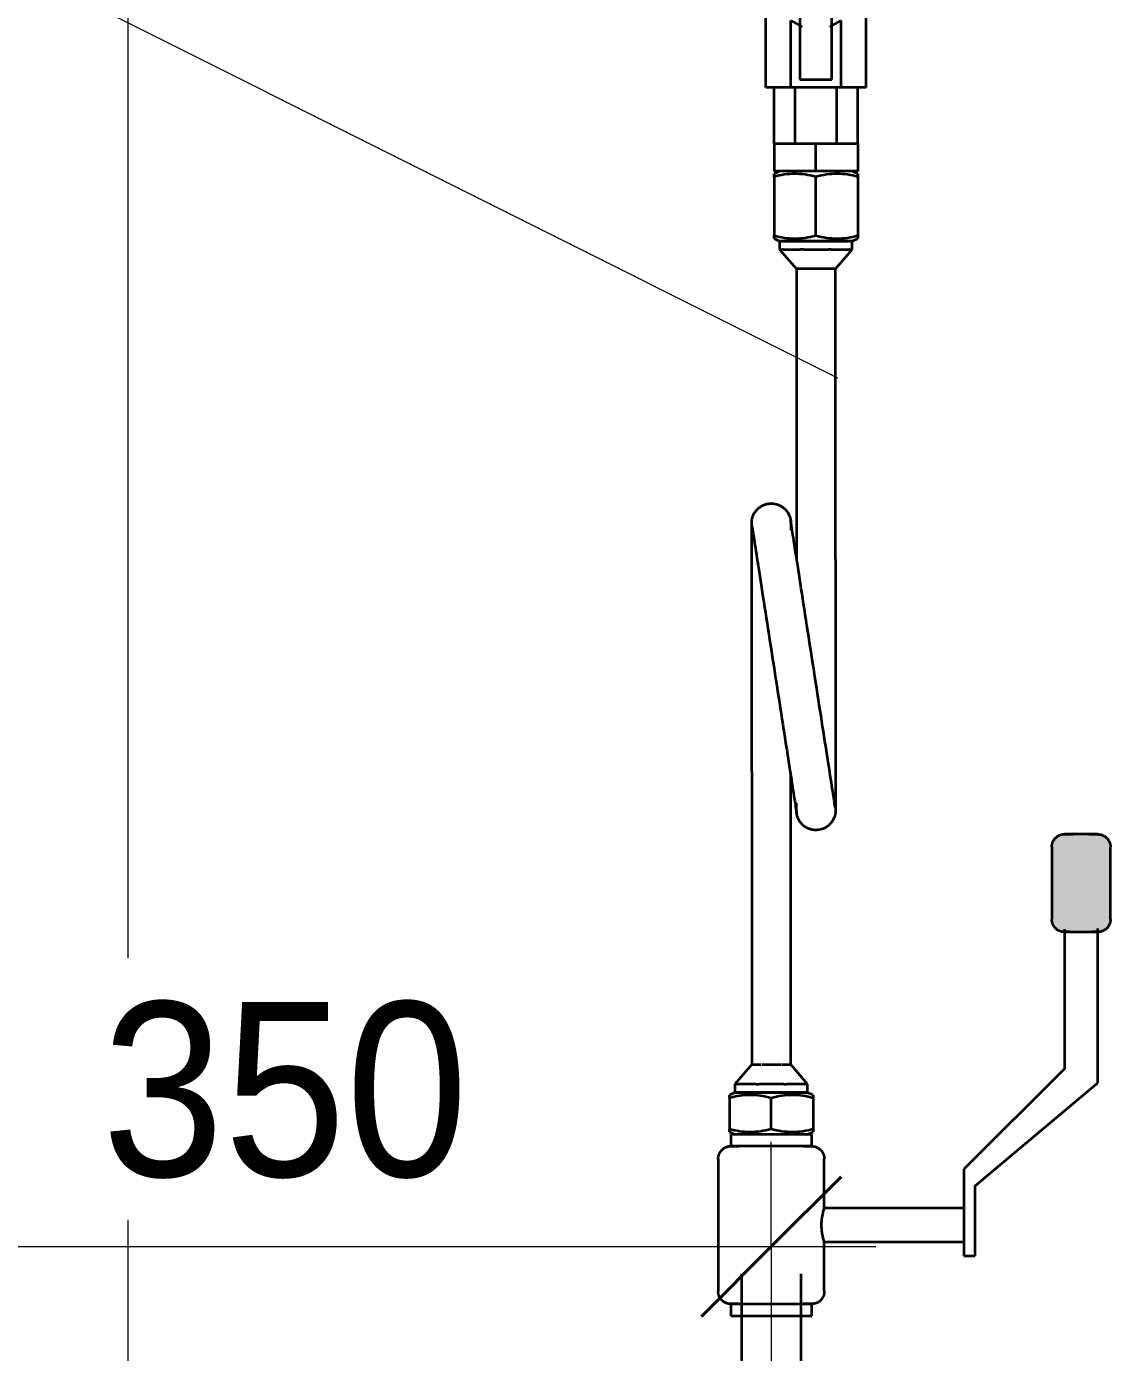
# Model space of a CAD drawing. Header units: millimetres. Extents: x -11989 to -4071, y -1478 to 4600.
# Drawn here: x -8205.7 to -7817.5, y 1946.9 to 2421.9 of the extents above; entities that cross this region are included whole.
import ezdxf

# ---------------------------------------------------------------- set-up
doc = ezdxf.new("R2010")
doc.units = ezdxf.units.MM
for name, color, linetype, lineweight in [('A-ANNO-DIMS', 7, 'Continuous', 9), ('A-ANNO-DIMS-25', 7, 'Continuous', 9), ('A-ANNO-SYMB', 7, 'Continuous', 9), ('P-PIPE', 7, 'Continuous', 35), ('P-PIPE-IDEN', 7, 'Continuous', 20)]:
    doc.layers.add(name, color=color, linetype=linetype, lineweight=lineweight)
doc.styles.add('Arial_I_1', font='arial.ttf', dxfattribs={"width": 0.9, "height": 62.5})
doc.dimstyles.new('2_5mm_GOST_Type_AU_BF0_9_K_Диагональ__2_мм', dxfattribs={"dimscale": 304.8, "dimtxt": 63.766212, "dimasz": 0.164042, "dimexe": 0.123031, "dimexo": 0.123031, "dimgap": 0.024606, "dimtad": 1, "dimdec": 0, "dimzin": 0, "dimdsep": 46, "dimtxsty": 'Arial_I_1', "dimblk1": 'OBLIQUE', "dimblk2": 'OBLIQUE', "dimsah": 1, "dimcen": 0.09, "dimdle": 0.123031, "dimazin": 2, "dimtfac": 1, "dimtdec": 4, "dimtix": 1, "dimtmove": 0, "dimatfit": 3, "dimfxl": 1, "dimtvp": 1, "dimtfill": 1, "dimtolj": 1, "dimtzin": 0, "dimarcsym": 2})

# ---------------------------------------------------------------- blocks, each defined once
blk = doc.blocks.new('Закладная прямая СГК _с перкинсом_ - Закладная прямая СГК _с перкинсом_-V24-Разрез 4')
at = {"layer": 'P-PIPE', "true_color": 0xff8000}
for points in [[(-7838.48, 2128), (-7817.48, 2128), (-7818.96, 2131.25), (-7821.98, 2132.5), (-7833.98, 2132.5), (-7837.17, 2131.18), (-7837.46, 2130.46)], [(-7817.48, 2102), (-7817.48, 2128), (-7838.48, 2128), (-7838.48, 2102), (-7818.89, 2102)], [(-7833.98, 2097.5), (-7833.98, 2098.52), (-7832.66, 2097.99), (-7830.48, 2097.62), (-7825.29, 2097.73), (-7821.98, 2098.16), (-7821.98, 2097.5), (-7818.8, 2098.82), (-7817.48, 2102), (-7838.48, 2102), (-7837.17, 2098.82)]]:
    blk.add_hatch(color=30, dxfattribs=at).paths.add_polyline_path(points)
at = {"layer": 'P-PIPE'}
for p, q in [((-7940.98, 2400), (-7940.98, 2468)), ((-7904.98, 2400), (-7904.98, 2468)), ((-7928.72, 2464.6), (-7928.72, 2402.92)), ((-7917.25, 2402.92), (-7917.25, 2464.6)), ((-7931.98, 2400), (-7931.98, 2424.05)), ((-7931.98, 2424.05), (-7927.95, 2421.72)), ((-7918.02, 2421.72), (-7913.98, 2424.05)), ((-7913.98, 2400), (-7913.98, 2424.05)), ((-7931.98, 2400), (-7940.98, 2400)), ((-7937.98, 2380), (-7937.98, 2400)), ((-7913.98, 2400), (-7931.98, 2400)), ((-7930.48, 2380), (-7930.48, 2400)), ((-7928.72, 2402.92), (-7922.98, 2402.92)), ((-7922.98, 2402.92), (-7917.25, 2402.92)), ((-7915.48, 2380), (-7915.48, 2400)), ((-7904.98, 2400), (-7913.98, 2400)), ((-7907.98, 2380), (-7907.98, 2400)), ((-7937.98, 2380), (-7922.98, 2380)), ((-7937.98, 2380), (-7937.98, 2370)), ((-7922.98, 2380), (-7907.98, 2380)), ((-7922.98, 2370), (-7922.98, 2380)), ((-7907.98, 2380), (-7907.98, 2370)), ((-7922.98, 2370), (-7937.98, 2370)), ((-7907.98, 2370), (-7922.98, 2370)), ((-7838.48, 2128), (-7838.48, 2102)), ((-7817.48, 2102), (-7817.48, 2128)), ((-7833.98, 2098.52), (-7833.98, 2048.5)), ((-7821.98, 2043.42), (-7821.98, 2098.69)), ((-7833.98, 2048.5), (-7869.98, 2012.5)), ((-7865.98, 2006.5), (-7821.98, 2043.42)), ((-7953.48, 2025), (-7953.48, 2020.75)), ((-7924.48, 2025), (-7953.48, 2025)), ((-7924.48, 2020.75), (-7924.48, 2025)), ((-7924.48, 2020.75), (-7953.48, 2020.75)), ((-7957.98, 2016.25), (-7957.98, 1968.75)), ((-7919.98, 1998.5), (-7919.98, 2016.25)), ((-7869.98, 2012.5), (-7869.98, 1981.5)), ((-7865.98, 1981.5), (-7865.98, 2006.5)), ((-7869.98, 1998.5), (-7919.98, 1998.5)), ((-7919.98, 1968.75), (-7919.98, 1986.5)), ((-7919.98, 1986.5), (-7869.98, 1986.5)), ((-7869.98, 1981.5), (-7865.98, 1981.5)), ((-7949.63, 1975), (-7949.63, 1875)), ((-7928.33, 1875), (-7928.33, 1975)), ((-7953.48, 1964.25), (-7953.48, 1960)), ((-7953.48, 1964.25), (-7924.48, 1964.25)), ((-7924.48, 1960), (-7924.48, 1964.25)), ((-7953.48, 1960), (-7924.48, 1960))]:
    blk.add_line(p, q, dxfattribs=at)
at = {"layer": 'P-PIPE', "flags": 128}
for points in [[(-7838.48, 2128), (-7838.48, 2128.18), (-7838.47, 2128.36), (-7838.45, 2128.54), (-7838.43, 2128.72), (-7838.39, 2128.89), (-7838.35, 2129.07), (-7838.31, 2129.24), (-7838.26, 2129.42), (-7838.2, 2129.59), (-7838.13, 2129.75), (-7838.06, 2129.92), (-7837.98, 2130.08), (-7837.89, 2130.24), (-7837.8, 2130.39), (-7837.7, 2130.54), (-7837.59, 2130.69), (-7837.48, 2130.83), (-7837.37, 2130.97), (-7837.25, 2131.1), (-7837.12, 2131.23), (-7836.99, 2131.35), (-7836.85, 2131.47), (-7836.71, 2131.58), (-7836.56, 2131.69), (-7836.42, 2131.79), (-7836.26, 2131.88), (-7836.1, 2131.97), (-7835.94, 2132.05), (-7835.78, 2132.13), (-7835.61, 2132.19), (-7835.45, 2132.26), (-7835.27, 2132.31), (-7835.1, 2132.36), (-7834.93, 2132.4), (-7834.75, 2132.43), (-7834.57, 2132.46), (-7834.39, 2132.48), (-7834.21, 2132.49), (-7834.03, 2132.5), (-7833.98, 2132.5)], [(-7833.98, 2132.5), (-7833.98, 2132.5), (-7833.96, 2132.5), (-7833.94, 2132.5), (-7833.91, 2132.5), (-7833.86, 2132.5), (-7833.81, 2132.5), (-7833.75, 2132.5), (-7833.68, 2132.5), (-7833.6, 2132.5), (-7833.51, 2132.5), (-7833.41, 2132.5), (-7833.31, 2132.5), (-7833.19, 2132.5), (-7833.07, 2132.5), (-7832.94, 2132.5), (-7832.8, 2132.5), (-7832.65, 2132.5), (-7832.49, 2132.5), (-7832.33, 2132.5), (-7832.16, 2132.5), (-7831.99, 2132.5), (-7831.81, 2132.5), (-7831.62, 2132.5), (-7831.42, 2132.5), (-7831.23, 2132.5), (-7831.02, 2132.5), (-7830.81, 2132.5), (-7830.6, 2132.5)], [(-7821.98, 2132.5), (-7821.99, 2132.5), (-7822, 2132.5), (-7822.03, 2132.5), (-7822.06, 2132.5), (-7822.1, 2132.5), (-7822.16, 2132.5), (-7822.22, 2132.5), (-7822.29, 2132.5), (-7822.37, 2132.5), (-7822.46, 2132.5), (-7822.56, 2132.5), (-7822.66, 2132.5), (-7822.78, 2132.5), (-7822.9, 2132.5), (-7823.03, 2132.5), (-7823.17, 2132.5), (-7823.32, 2132.5), (-7823.47, 2132.5), (-7823.63, 2132.5), (-7823.8, 2132.5), (-7823.98, 2132.5), (-7824.16, 2132.5), (-7824.35, 2132.5), (-7824.54, 2132.5), (-7824.74, 2132.5), (-7824.95, 2132.5), (-7825.16, 2132.5), (-7825.37, 2132.5), (-7825.59, 2132.5), (-7825.81, 2132.5), (-7826.04, 2132.5), (-7826.26, 2132.5), (-7826.49, 2132.5), (-7826.73, 2132.5), (-7826.96, 2132.5), (-7827.2, 2132.5), (-7827.44, 2132.5), (-7827.68, 2132.5), (-7827.92, 2132.5), (-7828.16, 2132.5), (-7828.4, 2132.5), (-7828.64, 2132.5), (-7828.88, 2132.5), (-7829.11, 2132.5), (-7829.35, 2132.5), (-7829.58, 2132.5), (-7829.81, 2132.5), (-7830.04, 2132.5), (-7830.26, 2132.5), (-7830.48, 2132.5), (-7830.7, 2132.5), (-7830.91, 2132.5), (-7831.12, 2132.5), (-7831.32, 2132.5), (-7831.51, 2132.5), (-7831.71, 2132.5), (-7831.89, 2132.5), (-7832.07, 2132.5), (-7832.24, 2132.5), (-7832.41, 2132.5), (-7832.57, 2132.5), (-7832.72, 2132.5), (-7832.86, 2132.5), (-7833, 2132.5), (-7833.13, 2132.5), (-7833.24, 2132.5), (-7833.36, 2132.5), (-7833.46, 2132.5), (-7833.55, 2132.5), (-7833.64, 2132.5), (-7833.71, 2132.5), (-7833.78, 2132.5), (-7833.84, 2132.5), (-7833.89, 2132.5), (-7833.92, 2132.5), (-7833.95, 2132.5), (-7833.97, 2132.5), (-7833.98, 2132.5), (-7833.98, 2132.5)], [(-7825.27, 2132.5), (-7825.06, 2132.5), (-7824.85, 2132.5), (-7824.65, 2132.5), (-7824.45, 2132.5), (-7824.26, 2132.5), (-7824.08, 2132.5), (-7823.9, 2132.5), (-7823.73, 2132.5), (-7823.56, 2132.5), (-7823.4, 2132.5), (-7823.25, 2132.5), (-7823.11, 2132.5), (-7822.97, 2132.5), (-7822.84, 2132.5), (-7822.72, 2132.5), (-7822.61, 2132.5), (-7822.51, 2132.5), (-7822.42, 2132.5), (-7822.33, 2132.5), (-7822.25, 2132.5), (-7822.19, 2132.5), (-7822.13, 2132.5), (-7822.08, 2132.5), (-7822.04, 2132.5), (-7822.01, 2132.5), (-7822, 2132.5), (-7821.99, 2132.5), (-7821.98, 2132.5)], [(-7821.98, 2132.5), (-7821.8, 2132.5), (-7821.62, 2132.49), (-7821.45, 2132.47), (-7821.27, 2132.44), (-7821.09, 2132.41), (-7820.91, 2132.37), (-7820.74, 2132.32), (-7820.57, 2132.27), (-7820.4, 2132.21), (-7820.23, 2132.14), (-7820.07, 2132.07), (-7819.91, 2131.99), (-7819.75, 2131.91), (-7819.59, 2131.81), (-7819.44, 2131.71), (-7819.3, 2131.61), (-7819.15, 2131.5), (-7819.02, 2131.38), (-7818.88, 2131.26), (-7818.76, 2131.14), (-7818.63, 2131), (-7818.52, 2130.87), (-7818.4, 2130.73), (-7818.3, 2130.58), (-7818.2, 2130.43), (-7818.1, 2130.28), (-7818.02, 2130.12), (-7817.93, 2129.96), (-7817.86, 2129.8), (-7817.79, 2129.63), (-7817.73, 2129.46), (-7817.67, 2129.29), (-7817.62, 2129.12), (-7817.58, 2128.94), (-7817.55, 2128.76), (-7817.52, 2128.59), (-7817.5, 2128.41), (-7817.49, 2128.23), (-7817.48, 2128.05), (-7817.48, 2128)], [(-7833.98, 2097.5), (-7834.16, 2097.5), (-7834.34, 2097.51), (-7834.52, 2097.53), (-7834.7, 2097.56), (-7834.88, 2097.59), (-7835.05, 2097.63), (-7835.23, 2097.68), (-7835.4, 2097.73), (-7835.57, 2097.79), (-7835.74, 2097.86), (-7835.9, 2097.93), (-7836.06, 2098.01), (-7836.22, 2098.09), (-7836.37, 2098.19), (-7836.52, 2098.29), (-7836.67, 2098.39), (-7836.81, 2098.5), (-7836.95, 2098.62), (-7837.08, 2098.74), (-7837.21, 2098.86), (-7837.33, 2099), (-7837.45, 2099.13), (-7837.56, 2099.27), (-7837.67, 2099.42), (-7837.77, 2099.57), (-7837.86, 2099.72), (-7837.95, 2099.88), (-7838.03, 2100.04), (-7838.11, 2100.2), (-7838.18, 2100.37), (-7838.24, 2100.54), (-7838.29, 2100.71), (-7838.34, 2100.88), (-7838.38, 2101.06), (-7838.42, 2101.24), (-7838.45, 2101.41), (-7838.47, 2101.59), (-7838.48, 2101.77), (-7838.48, 2101.95), (-7838.48, 2102)], [(-7817.48, 2102), (-7817.49, 2101.82), (-7817.5, 2101.64), (-7817.52, 2101.46), (-7817.54, 2101.28), (-7817.57, 2101.11), (-7817.61, 2100.93), (-7817.66, 2100.76), (-7817.71, 2100.58), (-7817.77, 2100.41), (-7817.84, 2100.25), (-7817.91, 2100.08), (-7817.99, 2099.92), (-7818.08, 2099.76), (-7818.17, 2099.61), (-7818.27, 2099.46), (-7818.37, 2099.31), (-7818.48, 2099.17), (-7818.6, 2099.03), (-7818.72, 2098.9), (-7818.85, 2098.77), (-7818.98, 2098.65), (-7819.12, 2098.53), (-7819.26, 2098.42), (-7819.4, 2098.31), (-7819.55, 2098.21), (-7819.71, 2098.12), (-7819.86, 2098.03), (-7820.02, 2097.95), (-7820.19, 2097.87), (-7820.35, 2097.81), (-7820.52, 2097.74), (-7820.69, 2097.69), (-7820.87, 2097.64), (-7821.04, 2097.6), (-7821.22, 2097.57), (-7821.4, 2097.54), (-7821.58, 2097.52), (-7821.76, 2097.51), (-7821.94, 2097.5), (-7821.98, 2097.5)], [(-7831.89, 2097.5), (-7832.07, 2097.5), (-7832.24, 2097.5), (-7832.41, 2097.5), (-7832.57, 2097.5), (-7832.72, 2097.5), (-7832.86, 2097.5), (-7833, 2097.5), (-7833.13, 2097.5), (-7833.24, 2097.5), (-7833.36, 2097.5), (-7833.46, 2097.5), (-7833.55, 2097.5), (-7833.64, 2097.5), (-7833.71, 2097.5), (-7833.78, 2097.5), (-7833.84, 2097.5), (-7833.89, 2097.5), (-7833.92, 2097.5), (-7833.95, 2097.5), (-7833.97, 2097.5), (-7833.98, 2097.5)], [(-7833.98, 2097.5), (-7833.96, 2097.5), (-7833.94, 2097.5), (-7833.91, 2097.5), (-7833.86, 2097.5), (-7833.81, 2097.5), (-7833.75, 2097.5), (-7833.68, 2097.5), (-7833.6, 2097.5), (-7833.51, 2097.5), (-7833.41, 2097.5), (-7833.31, 2097.5), (-7833.19, 2097.5), (-7833.07, 2097.5), (-7832.94, 2097.5), (-7832.8, 2097.5), (-7832.65, 2097.5), (-7832.49, 2097.5), (-7832.33, 2097.5), (-7832.16, 2097.5), (-7831.99, 2097.5), (-7831.81, 2097.5), (-7831.62, 2097.5), (-7831.42, 2097.5), (-7831.23, 2097.5), (-7831.02, 2097.5), (-7830.81, 2097.5), (-7830.6, 2097.5), (-7830.38, 2097.5), (-7830.16, 2097.5), (-7829.93, 2097.5), (-7829.7, 2097.5), (-7829.47, 2097.5), (-7829.24, 2097.5), (-7829, 2097.5), (-7828.77, 2097.5), (-7828.53, 2097.5), (-7828.29, 2097.5), (-7828.05, 2097.5), (-7827.81, 2097.5), (-7827.57, 2097.5), (-7827.33, 2097.5), (-7827.09, 2097.5), (-7826.86, 2097.5), (-7826.62, 2097.5), (-7826.39, 2097.5), (-7826.16, 2097.5), (-7825.93, 2097.5), (-7825.71, 2097.5), (-7825.49, 2097.5), (-7825.27, 2097.5), (-7825.06, 2097.5), (-7824.85, 2097.5), (-7824.65, 2097.5), (-7824.45, 2097.5), (-7824.26, 2097.5), (-7824.08, 2097.5), (-7823.9, 2097.5), (-7823.73, 2097.5), (-7823.56, 2097.5), (-7823.4, 2097.5), (-7823.25, 2097.5), (-7823.11, 2097.5), (-7822.97, 2097.5), (-7822.84, 2097.5), (-7822.72, 2097.5), (-7822.61, 2097.5), (-7822.51, 2097.5), (-7822.42, 2097.5), (-7822.33, 2097.5), (-7822.25, 2097.5), (-7822.19, 2097.5), (-7822.13, 2097.5), (-7822.08, 2097.5), (-7822.04, 2097.5), (-7822.01, 2097.5), (-7822, 2097.5), (-7821.99, 2097.5)], [(-7821.99, 2097.5), (-7822, 2097.5), (-7822.03, 2097.5), (-7822.06, 2097.5), (-7822.1, 2097.5), (-7822.16, 2097.5), (-7822.22, 2097.5), (-7822.29, 2097.5), (-7822.37, 2097.5), (-7822.46, 2097.5), (-7822.56, 2097.5), (-7822.66, 2097.5), (-7822.78, 2097.5), (-7822.9, 2097.5), (-7823.03, 2097.5), (-7823.17, 2097.5), (-7823.32, 2097.5), (-7823.47, 2097.5), (-7823.63, 2097.5), (-7823.8, 2097.5), (-7823.98, 2097.5), (-7824.16, 2097.5)], [(-7957.98, 2016.25), (-7957.98, 2016.43), (-7957.97, 2016.61), (-7957.95, 2016.79), (-7957.93, 2016.97), (-7957.89, 2017.14), (-7957.85, 2017.32), (-7957.81, 2017.49), (-7957.76, 2017.67), (-7957.7, 2017.84), (-7957.63, 2018), (-7957.56, 2018.17), (-7957.48, 2018.33), (-7957.39, 2018.49), (-7957.3, 2018.64), (-7957.2, 2018.79), (-7957.09, 2018.94), (-7956.98, 2019.08), (-7956.87, 2019.22), (-7956.75, 2019.35), (-7956.62, 2019.48), (-7956.49, 2019.6), (-7956.35, 2019.72), (-7956.21, 2019.83), (-7956.06, 2019.94), (-7955.92, 2020.04), (-7955.76, 2020.13), (-7955.6, 2020.22), (-7955.44, 2020.3), (-7955.28, 2020.38), (-7955.11, 2020.44), (-7954.95, 2020.51), (-7954.77, 2020.56), (-7954.6, 2020.61), (-7954.43, 2020.65), (-7954.25, 2020.68), (-7954.07, 2020.71), (-7953.89, 2020.73), (-7953.71, 2020.74), (-7953.53, 2020.75), (-7953.48, 2020.75)], [(-7953.48, 2020.75), (-7953.47, 2020.75), (-7953.44, 2020.75), (-7953.38, 2020.75), (-7953.3, 2020.75), (-7953.19, 2020.75), (-7953.07, 2020.75), (-7952.92, 2020.75), (-7952.75, 2020.75), (-7952.55, 2020.75), (-7952.34, 2020.75), (-7952.1, 2020.75), (-7951.85, 2020.75), (-7951.57, 2020.75), (-7951.27, 2020.75), (-7950.95, 2020.75), (-7950.61, 2020.75)], [(-7924.48, 2020.75), (-7924.5, 2020.75), (-7924.53, 2020.75), (-7924.59, 2020.75), (-7924.67, 2020.75), (-7924.77, 2020.75), (-7924.9, 2020.75), (-7925.05, 2020.75), (-7925.22, 2020.75), (-7925.41, 2020.75), (-7925.63, 2020.75), (-7925.86, 2020.75), (-7926.12, 2020.75), (-7926.4, 2020.75), (-7926.7, 2020.75), (-7927.02, 2020.75), (-7927.35, 2020.75), (-7927.71, 2020.75), (-7928.08, 2020.75), (-7928.47, 2020.75), (-7928.88, 2020.75), (-7929.31, 2020.75), (-7929.75, 2020.75), (-7930.2, 2020.75), (-7930.67, 2020.75), (-7931.15, 2020.75), (-7931.64, 2020.75), (-7932.15, 2020.75), (-7932.67, 2020.75), (-7933.19, 2020.75), (-7933.73, 2020.75), (-7934.27, 2020.75), (-7934.83, 2020.75), (-7935.39, 2020.75), (-7935.95, 2020.75), (-7936.52, 2020.75), (-7937.09, 2020.75), (-7937.67, 2020.75), (-7938.25, 2020.75), (-7938.83, 2020.75), (-7939.41, 2020.75), (-7939.99, 2020.75), (-7940.56, 2020.75), (-7941.14, 2020.75), (-7941.71, 2020.75), (-7942.28, 2020.75), (-7942.84, 2020.75), (-7943.4, 2020.75), (-7943.95, 2020.75), (-7944.49, 2020.75), (-7945.02, 2020.75), (-7945.54, 2020.75), (-7946.05, 2020.75), (-7946.55, 2020.75), (-7947.04, 2020.75), (-7947.52, 2020.75), (-7947.98, 2020.75), (-7948.43, 2020.75), (-7948.86, 2020.75), (-7949.28, 2020.75), (-7949.68, 2020.75), (-7950.06, 2020.75), (-7950.42, 2020.75), (-7950.77, 2020.75), (-7951.1, 2020.75), (-7951.41, 2020.75), (-7951.7, 2020.75), (-7951.97, 2020.75), (-7952.21, 2020.75), (-7952.44, 2020.75), (-7952.65, 2020.75), (-7952.83, 2020.75), (-7952.99, 2020.75), (-7953.13, 2020.75), (-7953.25, 2020.75), (-7953.34, 2020.75), (-7953.41, 2020.75), (-7953.46, 2020.75), (-7953.48, 2020.75), (-7953.48, 2020.75)], [(-7927.54, 2020.75), (-7927.2, 2020.75), (-7926.87, 2020.75), (-7926.56, 2020.75), (-7926.27, 2020.75), (-7926, 2020.75), (-7925.75, 2020.75), (-7925.53, 2020.75), (-7925.32, 2020.75), (-7925.14, 2020.75), (-7924.98, 2020.75), (-7924.84, 2020.75), (-7924.72, 2020.75), (-7924.63, 2020.75), (-7924.56, 2020.75), (-7924.51, 2020.75), (-7924.49, 2020.75), (-7924.48, 2020.75)], [(-7924.48, 2020.75), (-7924.3, 2020.75), (-7924.12, 2020.74), (-7923.95, 2020.72), (-7923.77, 2020.69), (-7923.59, 2020.66), (-7923.41, 2020.62), (-7923.24, 2020.57), (-7923.07, 2020.52), (-7922.9, 2020.46), (-7922.73, 2020.39), (-7922.57, 2020.32), (-7922.41, 2020.24), (-7922.25, 2020.16), (-7922.09, 2020.06), (-7921.94, 2019.96), (-7921.8, 2019.86), (-7921.65, 2019.75), (-7921.52, 2019.63), (-7921.38, 2019.51), (-7921.26, 2019.39), (-7921.13, 2019.25), (-7921.02, 2019.12), (-7920.9, 2018.98), (-7920.8, 2018.83), (-7920.7, 2018.68), (-7920.6, 2018.53), (-7920.52, 2018.37), (-7920.43, 2018.21), (-7920.36, 2018.05), (-7920.29, 2017.88), (-7920.23, 2017.71), (-7920.17, 2017.54), (-7920.12, 2017.37), (-7920.08, 2017.19), (-7920.05, 2017.01), (-7920.02, 2016.84), (-7920, 2016.66), (-7919.99, 2016.48), (-7919.98, 2016.3), (-7919.98, 2016.25)], [(-7953.48, 1964.25), (-7953.66, 1964.25), (-7953.84, 1964.26), (-7954.02, 1964.28), (-7954.2, 1964.31), (-7954.38, 1964.34), (-7954.55, 1964.38), (-7954.73, 1964.43), (-7954.9, 1964.48), (-7955.07, 1964.54), (-7955.24, 1964.61), (-7955.4, 1964.68), (-7955.56, 1964.76), (-7955.72, 1964.84), (-7955.87, 1964.94), (-7956.02, 1965.04), (-7956.17, 1965.14), (-7956.31, 1965.25), (-7956.45, 1965.37), (-7956.58, 1965.49), (-7956.71, 1965.61), (-7956.83, 1965.75), (-7956.95, 1965.88), (-7957.06, 1966.02), (-7957.17, 1966.17), (-7957.27, 1966.32), (-7957.36, 1966.47), (-7957.45, 1966.63), (-7957.53, 1966.79), (-7957.61, 1966.95), (-7957.68, 1967.12), (-7957.74, 1967.29), (-7957.79, 1967.46), (-7957.84, 1967.63), (-7957.88, 1967.81), (-7957.92, 1967.99), (-7957.95, 1968.16), (-7957.97, 1968.34), (-7957.98, 1968.52), (-7957.98, 1968.7), (-7957.98, 1968.75)], [(-7919.98, 1968.75), (-7919.99, 1968.57), (-7920, 1968.39), (-7920.02, 1968.21), (-7920.04, 1968.03), (-7920.07, 1967.86), (-7920.11, 1967.68), (-7920.16, 1967.51), (-7920.21, 1967.33), (-7920.27, 1967.16), (-7920.34, 1967), (-7920.41, 1966.83), (-7920.49, 1966.67), (-7920.58, 1966.51), (-7920.67, 1966.36), (-7920.77, 1966.21), (-7920.87, 1966.06), (-7920.98, 1965.92), (-7921.1, 1965.78), (-7921.22, 1965.65), (-7921.35, 1965.52), (-7921.48, 1965.4), (-7921.62, 1965.28), (-7921.76, 1965.17), (-7921.9, 1965.06), (-7922.05, 1964.96), (-7922.21, 1964.87), (-7922.36, 1964.78), (-7922.52, 1964.7), (-7922.69, 1964.62), (-7922.85, 1964.56), (-7923.02, 1964.49), (-7923.19, 1964.44), (-7923.37, 1964.39), (-7923.54, 1964.35), (-7923.72, 1964.32), (-7923.9, 1964.29), (-7924.08, 1964.27), (-7924.26, 1964.26), (-7924.44, 1964.25), (-7924.48, 1964.25)], [(-7950.42, 1964.25), (-7950.77, 1964.25), (-7951.1, 1964.25), (-7951.41, 1964.25), (-7951.7, 1964.25), (-7951.97, 1964.25), (-7952.21, 1964.25), (-7952.44, 1964.25), (-7952.65, 1964.25), (-7952.83, 1964.25), (-7952.99, 1964.25), (-7953.13, 1964.25), (-7953.25, 1964.25), (-7953.34, 1964.25), (-7953.41, 1964.25), (-7953.46, 1964.25), (-7953.48, 1964.25), (-7953.48, 1964.25)], [(-7953.48, 1964.25), (-7953.47, 1964.25), (-7953.44, 1964.25), (-7953.38, 1964.25), (-7953.3, 1964.25), (-7953.19, 1964.25), (-7953.07, 1964.25), (-7952.92, 1964.25), (-7952.75, 1964.25), (-7952.55, 1964.25), (-7952.34, 1964.25), (-7952.1, 1964.25), (-7951.85, 1964.25), (-7951.57, 1964.25), (-7951.27, 1964.25), (-7950.95, 1964.25), (-7950.61, 1964.25), (-7950.26, 1964.25), (-7949.89, 1964.25), (-7949.49, 1964.25), (-7949.09, 1964.25), (-7948.66, 1964.25), (-7948.22, 1964.25), (-7947.77, 1964.25), (-7947.3, 1964.25), (-7946.82, 1964.25), (-7946.32, 1964.25), (-7945.82, 1964.25), (-7945.3, 1964.25), (-7944.77, 1964.25), (-7944.24, 1964.25), (-7943.69, 1964.25), (-7943.14, 1964.25), (-7942.58, 1964.25), (-7942.02, 1964.25), (-7941.45, 1964.25), (-7940.87, 1964.25), (-7940.3, 1964.25), (-7939.72, 1964.25), (-7939.14, 1964.25), (-7938.56, 1964.25), (-7937.98, 1964.25), (-7937.4, 1964.25), (-7936.83, 1964.25), (-7936.26, 1964.25), (-7935.69, 1964.25), (-7935.13, 1964.25), (-7934.57, 1964.25), (-7934.02, 1964.25), (-7933.48, 1964.25), (-7932.95, 1964.25), (-7932.43, 1964.25), (-7931.92, 1964.25), (-7931.41, 1964.25), (-7930.93, 1964.25), (-7930.45, 1964.25), (-7929.99, 1964.25), (-7929.54, 1964.25), (-7929.11, 1964.25), (-7928.69, 1964.25), (-7928.29, 1964.25), (-7927.91, 1964.25), (-7927.54, 1964.25), (-7927.2, 1964.25), (-7926.87, 1964.25), (-7926.56, 1964.25), (-7926.27, 1964.25), (-7926, 1964.25), (-7925.75, 1964.25), (-7925.53, 1964.25), (-7925.32, 1964.25), (-7925.14, 1964.25), (-7924.98, 1964.25), (-7924.84, 1964.25), (-7924.72, 1964.25), (-7924.63, 1964.25), (-7924.56, 1964.25), (-7924.51, 1964.25), (-7924.49, 1964.25), (-7924.48, 1964.25)], [(-7924.48, 1964.25), (-7924.5, 1964.25), (-7924.53, 1964.25), (-7924.59, 1964.25), (-7924.67, 1964.25), (-7924.77, 1964.25), (-7924.9, 1964.25), (-7925.05, 1964.25), (-7925.22, 1964.25), (-7925.41, 1964.25), (-7925.63, 1964.25), (-7925.86, 1964.25), (-7926.12, 1964.25), (-7926.4, 1964.25), (-7926.7, 1964.25), (-7927.02, 1964.25), (-7927.35, 1964.25), (-7927.71, 1964.25)]]:
    blk.add_lwpolyline(points, dxfattribs=at)
at = {"layer": 'P-PIPE'}
blk.add_open_spline([(-7919.98, 1986.5), (-7919.98, 1986.5), (-7920.01, 1986.57), (-7920.09, 1986.83), (-7920.22, 1987.28), (-7920.38, 1987.88), (-7920.55, 1988.62), (-7920.71, 1989.48), (-7920.84, 1990.43), (-7920.94, 1991.53), (-7920.96, 1992.55), (-7920.94, 1993.42), (-7920.88, 1994.27), (-7920.75, 1995.31), (-7920.55, 1996.39), (-7920.34, 1997.29), (-7920.08, 1998.21), (-7919.98, 1998.49), (-7919.98, 1998.5)], degree=3, knots=[0, 0, 0, 0, 0.055556, 0.111111, 0.166667, 0.222222, 0.277778, 0.333333, 0.388889, 0.444444, 0.513889, 0.548611, 0.583333, 0.652778, 0.722222, 0.791667, 0.861111, 1, 1, 1, 1], dxfattribs=at)
blk = doc.blocks.new('РОСМА_ПетлеваяТрубкаПрямая - Прямая из углеродистой стали-V25-Разрез 4')
at = {"layer": 'P-PIPE'}
for p, q in [((-7935.98, 2370), (-7937.98, 2369.07)), ((-7937.98, 2368), (-7937.98, 2347)), ((-7922.98, 2347), (-7922.98, 2368)), ((-7907.98, 2369.07), (-7909.98, 2370)), ((-7907.98, 2368), (-7907.98, 2347)), ((-7937.98, 2345.93), (-7935.98, 2345)), ((-7935.98, 2345), (-7935.98, 2342)), ((-7909.98, 2345), (-7935.98, 2345)), ((-7935.98, 2345), (-7922.98, 2345)), ((-7935.98, 2342), (-7935.09, 2342)), ((-7935.98, 2342), (-7929.98, 2335)), ((-7934.76, 2342), (-7934.99, 2342)), ((-7934.77, 2342), (-7928.47, 2342)), ((-7927.42, 2342), (-7928.48, 2342)), ((-7927.44, 2342), (-7918.53, 2342)), ((-7922.98, 2345), (-7909.98, 2345)), ((-7917.48, 2342), (-7918.54, 2342)), ((-7917.5, 2342), (-7911.2, 2342)), ((-7915.98, 2335), (-7909.98, 2342)), ((-7910.97, 2342), (-7911.2, 2342)), ((-7910.87, 2342), (-7909.98, 2342)), ((-7909.98, 2345), (-7907.98, 2345.93)), ((-7909.98, 2342), (-7909.98, 2345)), ((-7929.98, 2335), (-7929.98, 2268.3)), ((-7922.98, 2335), (-7929.98, 2335)), ((-7915.98, 2335), (-7922.98, 2335)), ((-7915.98, 2268.3), (-7915.98, 2335)), ((-7945.98, 2113.52), (-7945.98, 2050)), ((-7931.98, 2050), (-7931.98, 2113.52)), ((-7945.98, 2050), (-7951.98, 2043)), ((-7945.98, 2050), (-7942.55, 2050)), ((-7942.2, 2050), (-7936.86, 2050)), ((-7936.86, 2050), (-7935.47, 2050)), ((-7935.21, 2050), (-7931.98, 2050)), ((-7925.98, 2043), (-7931.98, 2050)), ((-7951.98, 2043), (-7951.98, 2040)), ((-7951.09, 2043), (-7951.98, 2043)), ((-7950.99, 2043), (-7950.76, 2043)), ((-7944.47, 2043), (-7950.77, 2043)), ((-7944.48, 2043), (-7943.42, 2043)), ((-7934.53, 2043), (-7943.44, 2043)), ((-7934.54, 2043), (-7933.48, 2043)), ((-7927.2, 2043), (-7933.5, 2043)), ((-7927.2, 2043), (-7926.97, 2043)), ((-7925.98, 2043), (-7926.87, 2043)), ((-7925.98, 2040), (-7925.98, 2043)), ((-7951.98, 2040), (-7953.98, 2039.07)), ((-7953.98, 2038), (-7953.98, 2027)), ((-7951.98, 2040), (-7925.98, 2040)), ((-7938.98, 2040), (-7951.98, 2040)), ((-7925.98, 2040), (-7938.98, 2040)), ((-7938.98, 2027), (-7938.98, 2038)), ((-7923.98, 2039.07), (-7925.98, 2040)), ((-7923.98, 2038), (-7923.98, 2027)), ((-7953.98, 2025.93), (-7951.98, 2025)), ((-7925.98, 2025), (-7923.98, 2025.93))]:
    blk.add_line(p, q, dxfattribs=at)
at = {"layer": 'P-PIPE', "flags": 128}
for points in [[(-7929.98, 2268.3), (-7929.98, 2266.3), (-7929.98, 2264.31), (-7929.98, 2262.32), (-7929.98, 2260.34), (-7929.98, 2258.37), (-7929.98, 2256.42), (-7929.98, 2254.48), (-7929.98, 2252.57), (-7929.98, 2250.69), (-7929.98, 2248.83), (-7929.98, 2247.01), (-7929.98, 2245.21), (-7929.98, 2243.46), (-7929.98, 2241.74), (-7929.98, 2240.07), (-7929.98, 2238.44), (-7929.98, 2236.86), (-7929.98, 2235.33), (-7929.98, 2233.86), (-7929.98, 2232.43), (-7929.98, 2231.33)], [(-7915.98, 2230.96), (-7915.98, 2232.32), (-7915.98, 2233.74), (-7915.98, 2235.21), (-7915.98, 2236.74), (-7915.98, 2238.31), (-7915.98, 2239.94), (-7915.98, 2241.6), (-7915.98, 2243.32), (-7915.98, 2245.07), (-7915.98, 2246.86), (-7915.98, 2248.68), (-7915.98, 2250.54), (-7915.98, 2252.42), (-7915.98, 2254.33), (-7915.98, 2256.26), (-7915.98, 2258.21), (-7915.98, 2260.18), (-7915.98, 2262.15), (-7915.98, 2264.14), (-7915.98, 2266.14), (-7915.98, 2268.14), (-7915.98, 2268.3)], [(-7945.98, 2244), (-7945.98, 2244.28), (-7945.96, 2244.56), (-7945.93, 2244.84), (-7945.89, 2245.12), (-7945.84, 2245.39), (-7945.78, 2245.66), (-7945.71, 2245.93), (-7945.63, 2246.2), (-7945.54, 2246.47), (-7945.43, 2246.73), (-7945.32, 2246.98), (-7945.19, 2247.23), (-7945.06, 2247.48), (-7944.91, 2247.72), (-7944.76, 2247.95), (-7944.6, 2248.18), (-7944.43, 2248.4), (-7944.25, 2248.62), (-7944.06, 2248.82), (-7943.86, 2249.02), (-7943.66, 2249.21), (-7943.44, 2249.4), (-7943.22, 2249.57), (-7943, 2249.73), (-7942.77, 2249.89), (-7942.53, 2250.04), (-7942.28, 2250.17), (-7942.03, 2250.3), (-7941.78, 2250.42), (-7941.52, 2250.52), (-7941.26, 2250.62), (-7941.11, 2250.67)], [(-7941.11, 2250.67), (-7940.84, 2250.75), (-7940.57, 2250.82), (-7940.29, 2250.88), (-7940.02, 2250.92), (-7939.74, 2250.96), (-7939.46, 2250.98), (-7939.18, 2251), (-7938.9, 2251), (-7938.62, 2250.99), (-7938.34, 2250.97), (-7938.06, 2250.94), (-7937.79, 2250.9), (-7937.51, 2250.84), (-7937.24, 2250.78), (-7936.97, 2250.7), (-7936.7, 2250.62), (-7936.44, 2250.52), (-7936.18, 2250.41), (-7935.93, 2250.3), (-7935.68, 2250.17), (-7935.43, 2250.03), (-7935.2, 2249.89), (-7934.96, 2249.73), (-7934.74, 2249.57), (-7934.52, 2249.39), (-7934.31, 2249.21), (-7934.1, 2249.02), (-7933.91, 2248.82), (-7933.72, 2248.61), (-7933.54, 2248.4), (-7933.37, 2248.17), (-7933.2, 2247.95), (-7933.05, 2247.71), (-7932.91, 2247.47), (-7932.77, 2247.23), (-7932.65, 2246.98), (-7932.53, 2246.72), (-7932.43, 2246.46), (-7932.34, 2246.2), (-7932.25, 2245.93), (-7932.18, 2245.66), (-7932.12, 2245.38), (-7932.07, 2245.11), (-7932.03, 2244.83), (-7932.01, 2244.55), (-7931.99, 2244.27), (-7931.98, 2244)], [(-7945.98, 2155.09), (-7945.98, 2156.54), (-7945.98, 2158.04), (-7945.98, 2159.6), (-7945.98, 2161.21), (-7945.98, 2162.87), (-7945.98, 2164.58), (-7945.98, 2166.33), (-7945.98, 2168.13), (-7945.98, 2169.96), (-7945.98, 2171.83), (-7945.98, 2173.73), (-7945.98, 2175.66), (-7945.98, 2177.62), (-7945.98, 2179.61), (-7945.98, 2181.61), (-7945.98, 2183.63), (-7945.98, 2185.67), (-7945.98, 2187.72), (-7945.98, 2189.77), (-7945.98, 2191.83), (-7945.98, 2193.89), (-7945.98, 2195.95), (-7945.98, 2198), (-7945.98, 2200.04), (-7945.98, 2202.07), (-7945.98, 2204.09), (-7945.98, 2206.09), (-7945.98, 2208.06), (-7945.98, 2210.01), (-7945.98, 2211.94), (-7945.98, 2213.83), (-7945.98, 2215.69), (-7945.98, 2217.51), (-7945.98, 2219.29), (-7945.98, 2221.02), (-7945.98, 2222.72), (-7945.98, 2224.36), (-7945.98, 2225.95), (-7945.98, 2227.49), (-7945.98, 2228.97), (-7945.98, 2230.4), (-7945.98, 2231.76), (-7945.98, 2233.06), (-7945.98, 2234.3), (-7945.98, 2235.47), (-7945.98, 2236.57), (-7945.98, 2237.6), (-7945.98, 2238.56), (-7945.98, 2239.44), (-7945.98, 2240.25), (-7945.98, 2240.99), (-7945.98, 2241.64), (-7945.98, 2242.22), (-7945.98, 2242.72), (-7945.98, 2243.13), (-7945.98, 2243.47), (-7945.98, 2243.72), (-7945.98, 2243.9), (-7945.98, 2243.99), (-7945.98, 2244)], [(-7945.9, 2242.93), (-7945.89, 2242.88), (-7945.88, 2242.76), (-7945.84, 2242.56), (-7945.8, 2242.27), (-7945.74, 2241.9), (-7945.67, 2241.45), (-7945.59, 2240.92), (-7945.49, 2240.31), (-7945.39, 2239.62), (-7945.27, 2238.86), (-7945.14, 2238.02), (-7945, 2237.11), (-7944.84, 2236.12), (-7944.68, 2235.06), (-7944.5, 2233.93), (-7944.32, 2232.73), (-7944.12, 2231.47), (-7943.92, 2230.14), (-7943.7, 2228.75), (-7943.47, 2227.31), (-7943.24, 2225.8), (-7943, 2224.24), (-7942.75, 2222.63), (-7942.49, 2220.96), (-7942.22, 2219.25), (-7941.95, 2217.5), (-7941.67, 2215.7), (-7941.39, 2213.86), (-7941.1, 2211.99), (-7940.8, 2210.09), (-7940.5, 2208.15), (-7940.19, 2206.19), (-7939.89, 2204.21), (-7939.57, 2202.2), (-7939.26, 2200.18), (-7938.94, 2198.14), (-7938.63, 2196.1), (-7938.31, 2194.04), (-7937.99, 2191.98), (-7937.67, 2189.92), (-7937.35, 2187.86), (-7937.03, 2185.81), (-7936.71, 2183.77), (-7936.4, 2181.74), (-7936.08, 2179.72), (-7935.77, 2177.73), (-7935.47, 2175.75), (-7935.16, 2173.8), (-7934.87, 2171.88), (-7934.57, 2169.99), (-7934.28, 2168.14), (-7934, 2166.32), (-7933.72, 2164.54), (-7933.46, 2162.81), (-7933.19, 2161.12), (-7932.94, 2159.48), (-7932.69, 2157.89), (-7932.45, 2156.35), (-7932.22, 2154.87), (-7932, 2153.45), (-7931.79, 2152.09), (-7931.59, 2150.79), (-7931.4, 2149.56), (-7931.22, 2148.39), (-7931.05, 2147.3), (-7930.89, 2146.27), (-7930.74, 2145.32), (-7930.6, 2144.43), (-7930.48, 2143.63), (-7930.36, 2142.9), (-7930.26, 2142.25), (-7930.17, 2141.68), (-7930.1, 2141.18), (-7930.03, 2140.77), (-7929.98, 2140.44), (-7929.94, 2140.19), (-7929.92, 2140.02), (-7929.9, 2139.94), (-7929.9, 2139.93)], [(-7916.12, 2142.44), (-7916.17, 2142.73), (-7916.23, 2143.1), (-7916.3, 2143.55), (-7916.38, 2144.08), (-7916.47, 2144.69), (-7916.58, 2145.38), (-7916.7, 2146.14), (-7916.83, 2146.98), (-7916.97, 2147.89), (-7917.12, 2148.88), (-7917.29, 2149.94), (-7917.46, 2151.07), (-7917.65, 2152.27), (-7917.85, 2153.53), (-7918.05, 2154.86), (-7918.27, 2156.25), (-7918.49, 2157.69), (-7918.73, 2159.2), (-7918.97, 2160.76), (-7919.22, 2162.37), (-7919.48, 2164.04), (-7919.74, 2165.75), (-7920.02, 2167.5), (-7920.3, 2169.3), (-7920.58, 2171.14), (-7920.87, 2173.01), (-7921.17, 2174.91), (-7921.47, 2176.85), (-7921.77, 2178.81), (-7922.08, 2180.79), (-7922.39, 2182.8), (-7922.71, 2184.82), (-7923.02, 2186.86), (-7923.34, 2188.9), (-7923.66, 2190.96), (-7923.98, 2193.02), (-7924.3, 2195.08), (-7924.62, 2197.14), (-7924.94, 2199.19), (-7925.26, 2201.23), (-7925.57, 2203.26), (-7925.88, 2205.28), (-7926.19, 2207.27), (-7926.5, 2209.25), (-7926.8, 2211.2), (-7927.1, 2213.12), (-7927.4, 2215.01), (-7927.68, 2216.86), (-7927.97, 2218.68), (-7928.24, 2220.46), (-7928.51, 2222.19), (-7928.77, 2223.88), (-7929.03, 2225.52), (-7929.28, 2227.11), (-7929.52, 2228.65), (-7929.75, 2230.13), (-7929.97, 2231.55), (-7930.18, 2232.91), (-7930.38, 2234.21), (-7930.57, 2235.44), (-7930.75, 2236.61), (-7930.92, 2237.7), (-7931.08, 2238.73), (-7931.23, 2239.68), (-7931.37, 2240.57), (-7931.49, 2241.37), (-7931.6, 2242.1), (-7931.71, 2242.75), (-7931.79, 2243.32), (-7931.87, 2243.82), (-7931.94, 2244.23), (-7931.99, 2244.56), (-7932.03, 2244.81), (-7932.05, 2244.98), (-7932.06, 2245.06), (-7932.07, 2245.07)], [(-7931.98, 2244), (-7931.98, 2243.96), (-7931.98, 2243.84), (-7931.98, 2243.63), (-7931.98, 2243.34), (-7931.98, 2242.97), (-7931.98, 2242.52), (-7931.98, 2241.99), (-7931.98, 2241.39)], [(-7915.98, 2230.96), (-7915.98, 2229.56), (-7915.98, 2228.1), (-7915.98, 2226.58), (-7915.98, 2225.01), (-7915.98, 2223.39), (-7915.98, 2221.72), (-7915.98, 2220), (-7915.98, 2218.24), (-7915.98, 2216.43), (-7915.98, 2214.59), (-7915.98, 2212.71), (-7915.98, 2210.8), (-7915.98, 2208.86), (-7915.98, 2206.89), (-7915.98, 2204.91), (-7915.98, 2202.9), (-7915.98, 2200.87), (-7915.98, 2198.83), (-7915.98, 2196.78), (-7915.98, 2194.73), (-7915.98, 2192.67), (-7915.98, 2190.61), (-7915.98, 2188.55), (-7915.98, 2186.5), (-7915.98, 2184.46), (-7915.98, 2182.43), (-7915.98, 2180.42), (-7915.98, 2178.43), (-7915.98, 2176.46), (-7915.98, 2174.52), (-7915.98, 2172.6), (-7915.98, 2170.72), (-7915.98, 2168.87), (-7915.98, 2167.06), (-7915.98, 2165.29), (-7915.98, 2163.56), (-7915.98, 2161.88), (-7915.98, 2160.25), (-7915.98, 2158.67), (-7915.98, 2157.14), (-7915.98, 2155.67), (-7915.98, 2154.26), (-7915.98, 2152.91), (-7915.98, 2151.63), (-7915.98, 2150.41), (-7915.98, 2149.26), (-7915.98, 2148.17), (-7915.98, 2147.16), (-7915.98, 2146.22), (-7915.98, 2145.35), (-7915.98, 2144.56), (-7915.98, 2143.85), (-7915.98, 2143.21), (-7915.98, 2142.65), (-7915.98, 2142.18), (-7915.98, 2141.78), (-7915.98, 2141.46), (-7915.98, 2141.23), (-7915.98, 2141.08), (-7915.98, 2141.01), (-7915.98, 2141)], [(-7945.98, 2155.09), (-7945.98, 2153.49), (-7945.98, 2151.82), (-7945.98, 2150.08), (-7945.98, 2148.29), (-7945.98, 2146.45), (-7945.98, 2144.55), (-7945.98, 2142.6), (-7945.98, 2140.61), (-7945.98, 2138.57), (-7945.98, 2136.49), (-7945.98, 2134.38), (-7945.98, 2132.23), (-7945.98, 2130.05), (-7945.98, 2127.85), (-7945.98, 2125.62), (-7945.98, 2123.37), (-7945.98, 2121.11), (-7945.98, 2118.84), (-7945.98, 2116.55), (-7945.98, 2114.26), (-7945.98, 2113.52)], [(-7931.98, 2113.52), (-7931.98, 2115.81), (-7931.98, 2118.09), (-7931.98, 2120.37), (-7931.98, 2122.64), (-7931.98, 2124.89), (-7931.98, 2127.12), (-7931.98, 2129.34), (-7931.98, 2131.52), (-7931.98, 2133.68), (-7931.98, 2135.81), (-7931.98, 2137.9), (-7931.98, 2139.95), (-7931.98, 2141.96), (-7931.98, 2143.92), (-7931.98, 2145.84), (-7931.98, 2147.7), (-7931.98, 2149.51), (-7931.98, 2151.26), (-7931.98, 2152.95), (-7931.98, 2154.58)], [(-7929.98, 2141), (-7929.98, 2141.04), (-7929.98, 2141.16), (-7929.98, 2141.37), (-7929.98, 2141.66), (-7929.98, 2142.03), (-7929.98, 2142.48), (-7929.98, 2143.01), (-7929.98, 2143.61)], [(-7916.07, 2142.07), (-7916.07, 2142.12), (-7916.09, 2142.24), (-7916.12, 2142.44)], [(-7922.98, 2134), (-7923.26, 2134.01), (-7923.54, 2134.02), (-7923.82, 2134.05), (-7924.1, 2134.09), (-7924.37, 2134.14), (-7924.65, 2134.2), (-7924.92, 2134.27), (-7925.19, 2134.36), (-7925.45, 2134.45), (-7925.71, 2134.55), (-7925.97, 2134.67), (-7926.22, 2134.79), (-7926.46, 2134.93), (-7926.7, 2135.07), (-7926.94, 2135.22), (-7927.16, 2135.39), (-7927.39, 2135.56), (-7927.6, 2135.74), (-7927.81, 2135.93), (-7928.01, 2136.12), (-7928.2, 2136.33), (-7928.38, 2136.54), (-7928.55, 2136.76), (-7928.72, 2136.99), (-7928.87, 2137.22), (-7929.02, 2137.46), (-7929.16, 2137.7), (-7929.28, 2137.95), (-7929.4, 2138.2), (-7929.51, 2138.46), (-7929.6, 2138.73), (-7929.69, 2138.99), (-7929.76, 2139.26), (-7929.83, 2139.54), (-7929.88, 2139.81), (-7929.92, 2140.09), (-7929.96, 2140.37), (-7929.97, 2140.64), (-7929.98, 2140.92), (-7929.98, 2141)], [(-7915.98, 2141), (-7915.99, 2140.72), (-7916.01, 2140.44), (-7916.03, 2140.16), (-7916.07, 2139.88), (-7916.12, 2139.61), (-7916.18, 2139.34), (-7916.26, 2139.07), (-7916.34, 2138.8), (-7916.43, 2138.53), (-7916.54, 2138.27), (-7916.65, 2138.02), (-7916.77, 2137.77), (-7916.91, 2137.52), (-7917.05, 2137.28), (-7917.21, 2137.05), (-7917.37, 2136.82), (-7917.54, 2136.6), (-7917.72, 2136.38), (-7917.91, 2136.18), (-7918.11, 2135.98), (-7918.31, 2135.79), (-7918.52, 2135.6), (-7918.74, 2135.43), (-7918.97, 2135.27), (-7919.2, 2135.11), (-7919.44, 2134.96), (-7919.68, 2134.83), (-7919.93, 2134.7), (-7920.19, 2134.58), (-7920.45, 2134.48), (-7920.71, 2134.38), (-7920.98, 2134.29), (-7921.25, 2134.22), (-7921.52, 2134.15), (-7921.79, 2134.1), (-7922.07, 2134.06), (-7922.35, 2134.03), (-7922.63, 2134.01), (-7922.91, 2134), (-7922.98, 2134)]]:
    blk.add_lwpolyline(points, dxfattribs=at)
at = {"layer": 'P-PIPE'}
for points in [[(-7922.98, 2368), (-7925.55, 2368.72), (-7930.62, 2369.43), (-7935.55, 2368.72), (-7937.98, 2368)], [(-7937.98, 2368), (-7937.98, 2368.72), (-7937.98, 2369.07), (-7937.98, 2369.07)], [(-7907.98, 2368), (-7910.42, 2368.72), (-7915.35, 2369.43), (-7920.42, 2368.72), (-7922.98, 2368)], [(-7907.98, 2369.07), (-7907.98, 2369.07), (-7907.98, 2368.72), (-7907.98, 2368)], [(-7937.98, 2347), (-7935.55, 2346.28), (-7930.62, 2345.57), (-7925.55, 2346.28), (-7922.98, 2347)], [(-7937.98, 2345.93), (-7937.98, 2345.93), (-7937.98, 2346.28), (-7937.98, 2347)], [(-7922.98, 2347), (-7920.42, 2346.28), (-7915.35, 2345.57), (-7910.42, 2346.28), (-7907.98, 2347)], [(-7907.98, 2347), (-7907.98, 2346.28), (-7907.98, 2345.93), (-7907.98, 2345.93)], [(-7938.98, 2038), (-7941.55, 2038.72), (-7946.62, 2039.43), (-7951.55, 2038.72), (-7953.98, 2038)], [(-7953.98, 2038), (-7953.98, 2038.72), (-7953.98, 2039.07), (-7953.98, 2039.07)], [(-7923.98, 2038), (-7926.42, 2038.72), (-7931.35, 2039.43), (-7936.42, 2038.72), (-7938.98, 2038)], [(-7923.98, 2039.07), (-7923.98, 2039.07), (-7923.98, 2038.72), (-7923.98, 2038)], [(-7953.98, 2027), (-7951.55, 2026.28), (-7946.62, 2025.57), (-7941.55, 2026.28), (-7938.98, 2027)], [(-7953.98, 2025.93), (-7953.98, 2025.93), (-7953.98, 2026.28), (-7953.98, 2027)], [(-7938.98, 2027), (-7936.42, 2026.28), (-7931.35, 2025.57), (-7926.42, 2026.28), (-7923.98, 2027)], [(-7923.98, 2027), (-7923.98, 2026.28), (-7923.98, 2025.93), (-7923.98, 2025.93)]]:
    blk.add_open_spline(points, degree=3, dxfattribs=at)
blk = doc.blocks.new('DIMBLOCK25-Разрез 4')
at = {"layer": 'A-ANNO-DIMS-25', "color": 150, "true_color": 0x0080ff}
for p, q in [((-8288.97, 1984.78), (-8288.97, 2022.28)), ((-7938.98, 1984.78), (-7938.98, 2022.28)), ((-8288.97, 1984.78), (-7901.48, 1984.78)), ((-8288.97, 1984.78), (-8288.97, 1945.13)), ((-7938.98, 1984.78), (-7938.98, 1912.5))]:
    blk.add_line(p, q, dxfattribs=at)
at = {"layer": 'A-ANNO-DIMS-25', "color": 150, "lineweight": 40, "true_color": 0x0080ff}
for p, q in [((-8288.97, 1984.78), (-8263.97, 2009.78)), ((-7938.98, 1984.78), (-7913.98, 2009.78)), ((-8288.97, 1984.78), (-8313.97, 1959.78)), ((-7938.98, 1984.78), (-7963.98, 1959.78))]:
    blk.add_line(p, q, dxfattribs=at)
at = {"layer": 'A-ANNO-DIMS-25', "color": 0, "insert": (-8178.72, 2072.44), "char_height": 62.5, "width": 155.3934, "attachment_point": 1, "line_spacing_factor": 0.941778, "style": 'Arial_I_1', "bg_fill": 3, "box_fill_scale": 1.25, "bg_fill_color": 256, "bg_fill_true_color": 13158600, "bg_fill_transparency": 0}
blk.add_mtext('350', dxfattribs=at)
blk = doc.blocks.new('_Oblique')
at = {"color": 0, "linetype": 'ByBlock', "lineweight": -2}
blk.add_line((-0.5, -0.5), (0.5, 0.5), dxfattribs=at)

msp = doc.modelspace()

# ---------------------------------------------------------------- linework, layer by layer
at = {"layer": 'A-ANNO-SYMB', "lineweight": 20}
msp.add_line((-8169.51, 2966.82), (-8169.51, -630.32), dxfattribs=at)
at = {"layer": 'P-PIPE-IDEN'}
msp.add_line((-7915.2, 2295.84), (-8246.8, 2462), dxfattribs=at)

# ---------------------------------------------------------------- block references
at = {"layer": 'P-PIPE'}
for name in ['Закладная прямая СГК _с перкинсом_ - Закладная прямая СГК _с перкинсом_-V24-Разрез 4', 'РОСМА_ПетлеваяТрубкаПрямая - Прямая из углеродистой стали-V25-Разрез 4']:
    msp.add_blockref(name, (0, 0), dxfattribs=at)

# ---------------------------------------------------------------- next in the draw order: dimensions: what is measured, and where the dimension line sits
at = {"layer": 'A-ANNO-DIMS', "color": 150, "true_color": 0x0080ff}
dim = msp.add_linear_dim(base=(-7938.98, 1984.78), p1=(-8288.97, 1907.63), p2=(-7938.98, 1875), dimstyle='2_5mm_GOST_Type_AU_BF0_9_K_Диагональ__2_мм', override={"dimpost": '<>', "dimfxl": 351.500168}, dxfattribs=at)
dim.commit()
dim.dimension.update_dxf_attribs({"geometry": 'DIMBLOCK25-Разрез 4', "text_midpoint": (-8113.97, 2024.19)})

doc.saveas('drawing.dxf')
